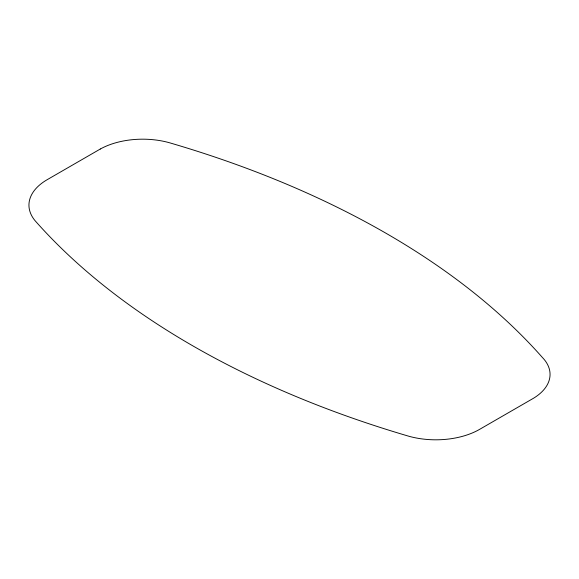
<?xml version="1.0" encoding="UTF-8"?>
<svg xmlns="http://www.w3.org/2000/svg" width="579" height="579" viewBox="0 0 579 579"><rect width="100%" height="100%" fill="white"/><g stroke="black" fill="none" stroke-linecap="round" stroke-linejoin="round"><path stroke-width="0.87" d="M100.312 149.013L47.21 179.671A62.366 36.007 0 0 0 35.174 220.816A853.678 492.867 0 0 0 408.832 436.24A61.989 35.789 0 0 0 479.665 429.329L533.657 398.157A59.854 34.552 0 0 0 542.414 357.504A848.351 489.791 0 0 0 171.471 143.339A61.2 35.333 0 0 0 100.312 149.013"/></g></svg>
